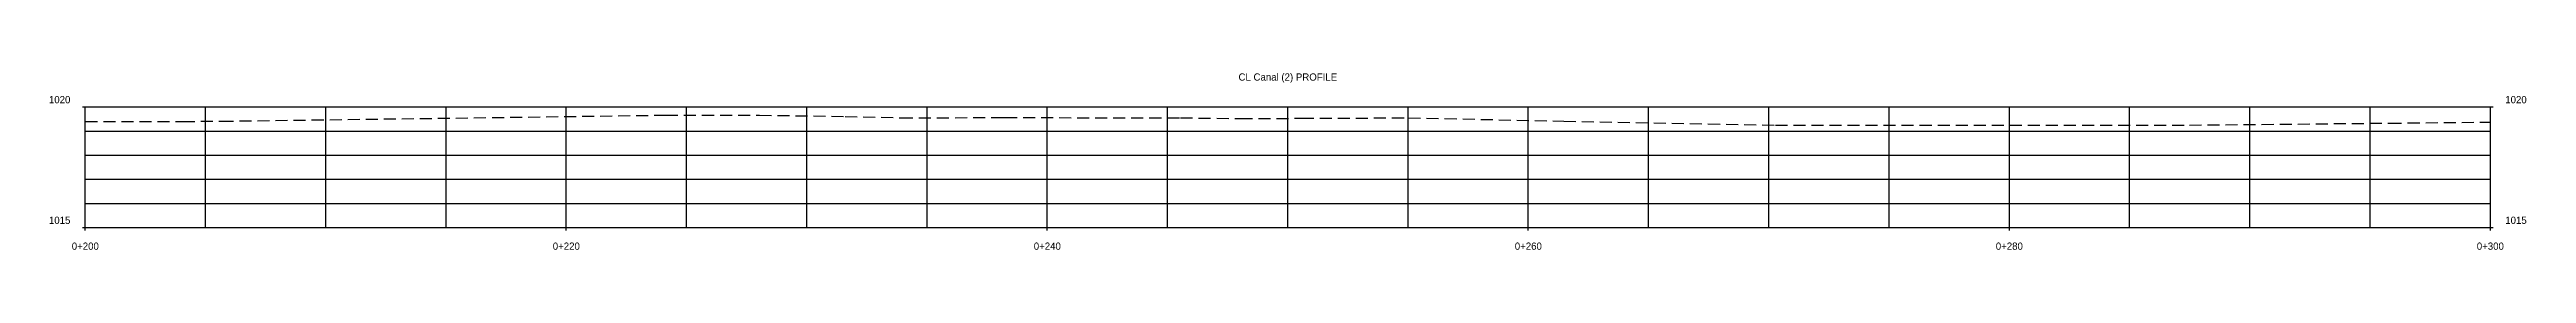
# Model space of a CAD drawing. Header units: metres. Extents: x -16741 to 19994, y 5629700 to 5668838.
# Drawn here: x 19891.3 to 19994.3, y 5649229.3 to 5649236.6 of the extents above; entities that cross this region are included whole.
import ezdxf

# ---------------------------------------------------------------- set-up
doc = ezdxf.new("R2010")
doc.units = ezdxf.units.M
doc.linetypes.add('DASHED', pattern=[0.75, 0.5, -0.25])
for name, color, linetype in [('C-ROAD-PROF', 1, 'DASHED'), ('C-ROAD-PROF-GRID-MAJR', 253, 'Continuous'), ('C-ROAD-PROF-GRID-MINR', 253, 'Continuous'), ('C-ROAD-PROF-TEXT', 11, 'Continuous'), ('C-ROAD-PROF-TITL', 11, 'Continuous'), ('C-ROAD-PROF-TTLB', 5, 'Continuous'), ('C-ROAD-PROF-VIEW', 7, 'Continuous'), ('S-BR-DIM', 1, 'Continuous')]:
    doc.layers.add(name, color=color, linetype=linetype)
doc.styles.add('G-AN-TXT', font='font005.shx', dxfattribs={"height": 0.003})

# ---------------------------------------------------------------- blocks, each defined once
blk = doc.blocks.new('*U463')
at = {"layer": 'C-ROAD-PROF-GRID-MAJR', "color": 253, "linetype": 'Continuous', "lineweight": -3}
for p, q in [((0, 5), (100, 5)), ((0, 0), (0, 5)), ((20, 0), (20, 5)), ((40, 0), (40, 5)), ((60, 0), (60, 5)), ((80, 0), (80, 5)), ((100, 0), (100, 5)), ((0, 0), (100, 0))]:
    blk.add_line(p, q, dxfattribs=at)
at = {"layer": 'C-ROAD-PROF-GRID-MINR', "color": 253, "linetype": 'Continuous', "lineweight": -3}
for p, q in [((5, 0), (5, 5)), ((10, 0), (10, 5)), ((15, 0), (15, 5)), ((25, 0), (25, 5)), ((30, 0), (30, 5)), ((35, 0), (35, 5)), ((45, 0), (45, 5)), ((50, 0), (50, 5)), ((55, 0), (55, 5)), ((65, 0), (65, 5)), ((70, 0), (70, 5)), ((75, 0), (75, 5)), ((85, 0), (85, 5)), ((90, 0), (90, 5)), ((95, 0), (95, 5)), ((0, 4), (100, 4)), ((0, 3), (100, 3)), ((0, 2), (100, 2)), ((0, 1), (100, 1))]:
    blk.add_line(p, q, dxfattribs=at)
at = {"layer": 'C-ROAD-PROF-TEXT', "color": 11, "linetype": 'Continuous', "lineweight": -3}
for p, q in [((-0.12, 5), (0.12, 5)), ((99.88, 5), (100.12, 5)), ((-0.12, 0), (0.12, 0)), ((0, -0.12), (0, 0.12)), ((20, -0.12), (20, 0.12)), ((40, -0.12), (40, 0.12)), ((60, -0.12), (60, 0.12)), ((80, -0.12), (80, 0.12)), ((99.88, 0), (100.12, 0)), ((100, -0.12), (100, 0.12))]:
    blk.add_line(p, q, dxfattribs=at)
at = {"layer": 'C-ROAD-PROF-TTLB', "color": 5, "linetype": 'Continuous', "lineweight": -3}
for p, q in [((0, 0), (0, 5)), ((0, 5), (100, 5)), ((100, 0), (100, 5)), ((0, 0), (100, 0))]:
    blk.add_line(p, q, dxfattribs=at)
at = {"layer": 'C-ROAD-PROF-TEXT', "color": 11, "linetype": 'Continuous', "lineweight": -3, "char_height": 0.3, "style": 'G-AN-TXT'}
for s, insert, attachment_point in [('1020', (-0.62, 5.3), 6), ('{\\C256;1020}', (100.62, 5.3), 4), ('1015', (-0.62, 0.3), 6), ('{\\C256;1015}', (100.62, 0.3), 4), ('0+200', (0, -0.62), 2), ('0+220', (20, -0.62), 2), ('0+240', (40, -0.62), 2), ('0+260', (60, -0.62), 2), ('0+280', (80, -0.62), 2), ('0+300', (100, -0.62), 2)]:
    blk.add_mtext(s, dxfattribs=dict(at, insert=insert, attachment_point=attachment_point))
at = {"layer": 'C-ROAD-PROF-TITL', "color": 11, "linetype": 'Continuous', "lineweight": -3, "insert": (50, 6), "char_height": 0.3, "attachment_point": 8, "style": 'G-AN-TXT'}
blk.add_mtext('CL Canal (2) PROFILE', dxfattribs=at)
blk = doc.blocks.new('*U464')
at = {"layer": 'C-ROAD-PROF', "color": 1, "linetype": 'DASHED', "lineweight": -3}
for p, q in [((19892.78, 5649234.63), (19896.83, 5649234.63)), ((19896.83, 5649234.63), (19898.44, 5649234.64)), ((19898.44, 5649234.64), (19916.92, 5649234.89)), ((19916.92, 5649234.89), (19920.81, 5649234.89)), ((19920.81, 5649234.89), (19924.37, 5649234.84)), ((19924.37, 5649234.84), (19926.69, 5649234.78)), ((19926.69, 5649234.78), (19930.87, 5649234.79)), ((19930.87, 5649234.79), (19931.02, 5649234.79)), ((19931.02, 5649234.79), (19938.32, 5649234.78)), ((19938.32, 5649234.78), (19940.81, 5649234.75)), ((19940.81, 5649234.75), (19943.36, 5649234.76)), ((19943.36, 5649234.76), (19947.8, 5649234.78)), ((19947.8, 5649234.78), (19954.25, 5649234.64)), ((19954.25, 5649234.64), (19963.05, 5649234.48)), ((19963.05, 5649234.48), (19980.27, 5649234.48)), ((19980.27, 5649234.48), (19988.59, 5649234.56)), ((19988.59, 5649234.56), (19992.78, 5649234.6))]:
    blk.add_line(p, q, dxfattribs=at)

msp = doc.modelspace()

# ---------------------------------------------------------------- linework, layer by layer
at = {"layer": 'S-BR-DIM', "lineweight": 30}
msp.add_xline((16700.5661, 5649303.5556), (1, 0), dxfattribs=at)

# ---------------------------------------------------------------- block references
at = {"layer": 'C-ROAD-PROF', "color": 1, "linetype": 'DASHED', "lineweight": -3}
msp.add_blockref('*U464', (0, 0), dxfattribs=at)
at = {"layer": 'C-ROAD-PROF-VIEW', "color": 7, "linetype": 'Continuous', "lineweight": -3}
msp.add_blockref('*U463', (19892.7784, 5649230.2309), dxfattribs=at)

doc.saveas('drawing.dxf')
